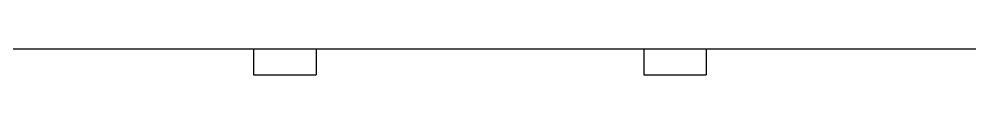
# Model space of a CAD drawing. Header units: millimetres. Extents: x -11 to 5160, y -11 to 2043.
# Drawn here: x 4007.895 to 4011.04, y 1236.459 to 1236.543 of the extents above; entities that cross this region are included whole.
import ezdxf

# ---------------------------------------------------------------- set-up
doc = ezdxf.new("R2010")
doc.units = ezdxf.units.MM

# ---------------------------------------------------------------- blocks, each defined once
blk = doc.blocks.new('FX5U-32MT ES PLC')
at = {"color": 7, "linetype": 'Continuous'}
for p, q in [((149.5, -45), (0.5, -45)), ((87.81, -45), (87.81, -45.5)), ((89.03, -45), (89.03, -45.5)), ((95.43, -45), (95.43, -45.5)), ((96.65, -45), (96.65, -45.5)), ((87.81, -45.5), (89.03, -45.5)), ((95.43, -45.5), (96.65, -45.5))]:
    blk.add_line(p, q, dxfattribs=at)
blk = doc.blocks.new('*U224')
blk.add_blockref('FX5U-32MT ES PLC', (16.848, 110))

msp = doc.modelspace()

# ---------------------------------------------------------------- block references
at = {"xscale": 0.1693510201669083, "yscale": 0.1693510201669083, "zscale": 0.1693510201669083}
msp.add_blockref('*U224', (3990.9468, 1225.5354), dxfattribs=at)

doc.saveas('drawing.dxf')
